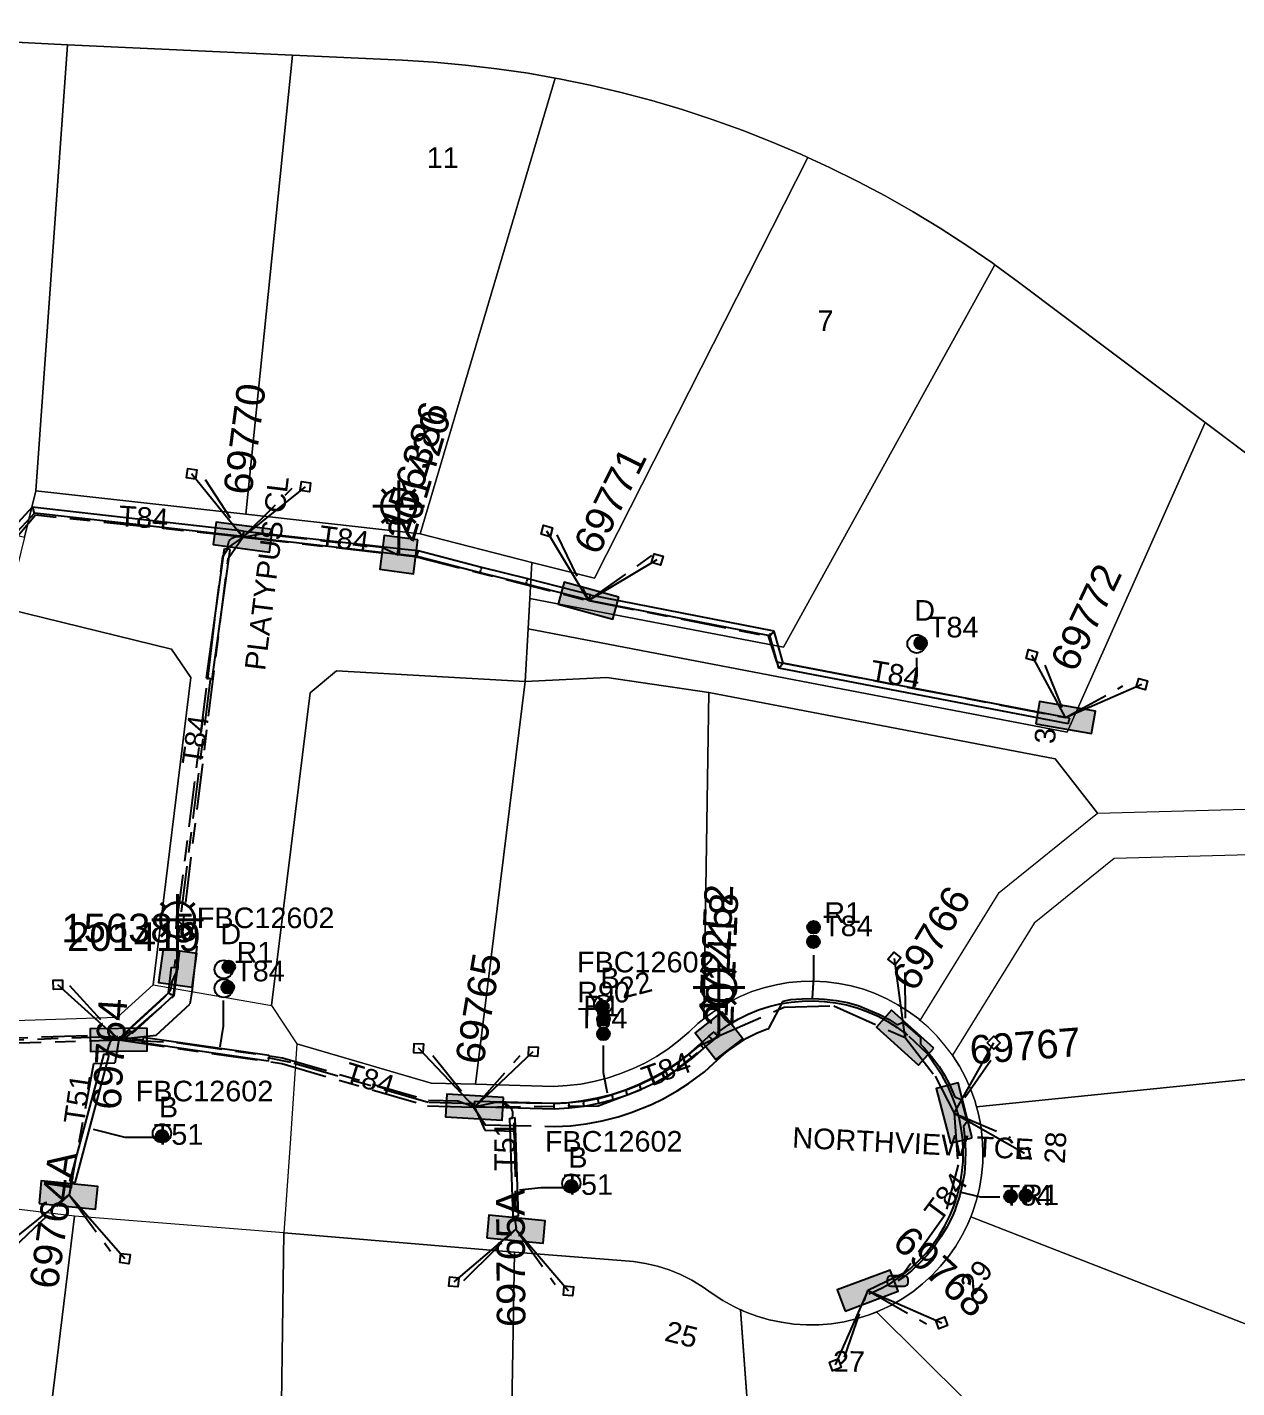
# Model space of a CAD drawing. Header units: metres. Extents: x 302407 to 305113, y 6184433 to 6187336.
# Drawn here: x 303209.4 to 303315, y 6186500.7 to 6186619.5 of the extents above; entities that cross this region are included whole.
import ezdxf
from ezdxf.enums import TextEntityAlignment as Align

# ---------------------------------------------------------------- set-up
doc = ezdxf.new("R2010")
doc.units = ezdxf.units.M
doc.linetypes.add('Cable Exist UG', pattern=[8.2, 4, -1.2, 1.8, -1.2])
doc.layers.get('0').update_dxf_attribs({"color": 6})
for name, color, linetype, lineweight in [('Cadastre Buildings_SP_EXT', 7, 'Continuous', 5), ('Cadastre Land Parcels_SP_EXT', 7, 'Continuous', 5), ('Cadastre Roads_SP_EXT', 7, 'Continuous', 5)]:
    doc.layers.add(name, color=color, linetype=linetype, lineweight=lineweight)
for name, color, linetype in [('Duct_SP_EXT', 7, 'Continuous'), ('Equip_SL_EXT', 7, 'Continuous'), ('Equip_SP_SL_EXT', 7, 'Continuous'), ('Mains_LV_EXT', 7, 'Continuous'), ('Mains_LV_MOD', 3, 'Continuous'), ('Mains_SL_EXT', 7, 'Continuous'), ('Mains_SL_MOD', 3, 'Continuous'), ('Services_SP_EXT', 7, 'Continuous'), ('SupportsUG_SP_LV_EXT', 7, 'Continuous'), ('SupportsUG_SP_LV_SL_EXT', 7, 'Continuous'), ('Trench_SP_EXT', 7, 'Continuous')]:
    doc.layers.add(name, color=color, linetype=linetype)
doc.styles.add('COLUMN_LABEL', font='arial.ttf')
doc.styles.add('iecARIAL', font='arial.ttf', dxfattribs={"height": 2})
doc.styles.add('POLE_LABEL', font='arial.ttf')
doc.styles.get("Standard").update_dxf_attribs({"font": 'arial.ttf'})

# ---------------------------------------------------------------- blocks, each defined once
blk = doc.blocks.new('COLUMN_EXT')
blk.add_hatch(color=256).paths.add_polyline_path([(-1.49, 1.48), (-1.49, -1.49), (1.48, -1.49), (1.48, 1.48)])
blk.add_lwpolyline([(-1.49, -1.49), (1.48, -1.49), (1.48, 1.48), (-1.49, 1.48)], close=True)
for tag, height, style, flags, p in [('ASSET_NUM', 2.5, 'COLUMN_LABEL', 8, (2, 2)), ('STRUCTURE_PLANT_NUMBER', 0.2, 'POLE_LABEL', 9, (1.81, 0.03)), ('STREET_CODE', 0.2, 'COLUMN_LABEL', 9, (1.81, -0.2))]:
    blk.add_attdef(tag, text='', height=height, dxfattribs=dict(style=style, flags=flags)).set_placement(p, align=Align.MIDDLE_LEFT)
at = {"flags": 9}
for tag, p in [('COLUMN_TYPE', (1.81, -0.4)), ('OWNED_BY', (1.81, -0.6)), ('STATE', (1.81, -0.8)), ('USAGE', (1.81, -1)), ('LEGEND', (1.81, -1.2)), ('STREETNAME', (1.81, -1.6)), ('SUBURB', (1.81, -1.8)), ('LOCATION', (1.81, -1.4)), ('NOTES', (1.81, -2))]:
    blk.add_attdef(tag, text='', height=0.2, dxfattribs=at).set_placement(p, align=Align.MIDDLE_LEFT)
at = {"flags": 1}
blk.add_attdef('Z', (1.81, -2.35), '', height=0.2, dxfattribs=at)
blk = doc.blocks.new('PILLAR_EXT')
blk.add_hatch(color=256).paths.add_polyline_path([(-2.475, 0.99), (-2.475, -0.99), (2.475, -0.99), (2.475, 0.99)])
blk.add_lwpolyline([(-2.475, -0.99), (2.475, -0.99), (2.475, 0.99), (-2.475, 0.99)], close=True)
at = {"style": 'iecARIAL', "flags": 8}
blk.add_attdef('ASSET_NUM', (1.5, 3.5), '', height=2.5, dxfattribs=at)
for tag, p, flags in [('OWNED_BY', (0, -0.2), 9), ('STATE', (0, -0.4), 9), ('SUPPORT_TYPE', (0, -0.6), 9), ('USAGE', (0, -0.8), 9), ('LEGEND', (0, -1), 9), ('LOCATION', (0, -1.2), 9), ('STREETNAME', (0, -1.8), 9), ('SUBURB', (0, -2), 1), ('NOTES', (0, -1.4), 9), ('PARENT', (0, -1.6), 9)]:
    blk.add_attdef(tag, p, '', height=0.2, dxfattribs=dict(flags=flags))
blk = doc.blocks.new('DUCT_EXT')
blk.add_circle((0, 0.8), 0.8)
at = {"flags": 1}
blk.add_attdef('Z', (0, 0), '', height=0.2, dxfattribs=at)
at = {"flags": 9}
for tag, p in [('DUCT_CODE', (0, 0)), ('XSECT_TYPE', (0, -0.2)), ('STATE', (0, -0.6)), ('FB_REFERENCE', (0, -0.4)), ('NOTES', (0, -0.8))]:
    blk.add_attdef(tag, text='', height=0.2, dxfattribs=at).set_placement(p, align=Align.MIDDLE_LEFT)
blk = doc.blocks.new('SL_LANTERN_EXT')
at = {"lineweight": 40}
for p, q in [((0, 1.97), (0, 6.47)), ((-1.46, 5.68), (-1.06, 5.28)), ((1.46, 5.68), (1.06, 5.28)), ((-2.25, 4.22), (2.25, 4.22)), ((-1.46, 2.76), (-1.06, 3.16)), ((0, 0), (0, 2.72)), ((1.46, 2.76), (1.06, 3.16))]:
    blk.add_line(p, q, dxfattribs=at)
blk.add_circle((0, 4.22), 1.5, dxfattribs=at)
at = {"style": 'iecARIAL', "flags": 8}
blk.add_attdef('ASSET_NUM', (1.5, 1.5), '', height=2.5, dxfattribs=at)
for tag, p, height, flags in [('CONSTRUCTED_VOLTAGE', (0.98, -0.65), 0.2, 9), ('CONTROL_TYPE', (0.98, -0.85), 0.2, 9), ('LANTERN_PURPOSE', (0.98, -1.05), 0.2, 9), ('LANTERN_TYPE', (0.98, -1.25), 0.2, 9), ('LNUMBER', (2.18, -3.25), 2.5, 8), ('OPERATING_VOLTAGE', (0.98, -1.65), 0.2, 9), ('ORIENTATION', (0.98, -1.85), 0.2, 9), ('OWNED_BY', (0.98, -2.05), 0.2, 9), ('STATE', (0.98, -2.25), 0.2, 9), ('NO_PHASES', (0.98, -1.45), 0.2, 9), ('USAGE', (0.98, -2.45), 0.2, 9), ('CEXIST', (0.98, -2.65), 0.2, 9), ('CNEW', (0.98, -2.85), 0.2, 9), ('CNUMBER', (0.98, -3.05), 0.2, 9), ('CREMOVE', (0.98, -3.25), 0.2, 9), ('CREPLACE', (0.98, -3.45), 0.2, 9), ('LKINGHEIGHT', (0.98, -3.65), 0.2, 9), ('LBRACKET', (0.98, -3.85), 0.2, 9), ('LBRACKETVOCAB', (0.98, -4.05), 0.2, 9), ('LCATEGORY', (0.98, -4.25), 0.2, 9), ('LCHARGE1', (0.98, -4.45), 0.2, 9), ('LCHARGE1PERCENT', (0.98, -4.65), 0.2, 9), ('LCHARGE2', (0.98, -4.85), 0.2, 9), ('LCHARGE2PERCENT', (0.98, -5.05), 0.2, 9), ('LCHARGE3', (0.98, -5.25), 0.2, 9), ('LCHARGE3PERCENT', (0.98, -5.45), 0.2, 9), ('LEXIST', (0.98, -5.65), 0.2, 9), ('LLAMP', (0.98, -5.85), 0.2, 9), ('LLAMPVOCAB', (0.98, -6.05), 0.2, 9), ('LMAST', (0.98, -6.25), 0.2, 9), ('LMASTVOCAB', (0.98, -6.45), 0.2, 9), ('LNEW', (0.98, -6.65), 0.2, 9), ('LANTNUMBER', (0.98, -6.85), 0.2, 9), ('LOUTREACH', (0.98, -7.25), 0.2, 9), ('LOUTREACHVOCAB', (0.98, -7.45), 0.2, 9), ('LRATECODE', (0.98, -7.65), 0.2, 9), ('LREMOVE', (0.98, -7.85), 0.2, 9), ('LREPLACE', (0.98, -8.05), 0.2, 9), ('LTYPE', (0.98, -8.25), 0.2, 9), ('LTYPEVOCAB', (0.98, -8.45), 0.2, 9), ('STREETNAME', (0.98, -9.25), 0.2, 9), ('SUBURB', (0.98, -9.45), 0.2, 1), ('LEGEND', (0.98, -8.65), 0.2, 9), ('LOCATION', (0.98, -8.85), 0.2, 9), ('NOTES', (0.98, -9.05), 0.2, 9)]:
    blk.add_attdef(tag, p, '', height=height, dxfattribs=dict(flags=flags))
blk = doc.blocks.new('CCP_EXT')
at = {"flags": 9}
for tag, p in [('STATE', (0, -1.8)), ('LEGEND', (0, -1.4)), ('LIFE_SUPPORT', (0, -1.6)), ('NOTES', (0, -2))]:
    blk.add_attdef(tag, text='', height=0.2, dxfattribs=at).set_placement(p, align=Align.MIDDLE_LEFT)
blk.add_wipeout([(0, 0.57), (0.57, 0), (0, -0.57), (-0.57, 0)])
blk.add_lwpolyline([(-0.57, 0), (0, 0.57), (0.57, 0), (0, -0.57), (-0.57, 0)])
at = {"flags": 1}
blk.add_attdef('Z', (0, 0), '', height=0.2, dxfattribs=at)
at = {"flags": 9}
for tag, p in [('CCP_TYPE', (0, 0)), ('CONSTRUCTED_VOLTAGE', (0, -0.2)), ('OPERATING_VOLTAGE', (0, -0.6)), ('ORIENTATION', (0, -0.8)), ('OWNED_BY', (0, -1)), ('NO_PHASES', (0, -0.4)), ('USAGE', (0, -1.2))]:
    blk.add_attdef(tag, text='', height=0.2, dxfattribs=at).set_placement(p, align=Align.MIDDLE_LEFT)
blk = doc.blocks.new('SL_STJ_EXT')
h = blk.add_hatch(color=256)
edge = h.paths.add_edge_path()
edge.add_ellipse((-0.59, 0.13), major_axis=(0.226, 0.226), ratio=1, start_angle=45, end_angle=135)
edge.add_line((-0.91, 0.13), (-0.91, -0.13))
edge.add_ellipse((-0.59, -0.13), major_axis=(0.226, 0.226), ratio=1, start_angle=135, end_angle=225)
edge.add_line((-0.59, -0.45), (0.59, -0.45))
edge.add_ellipse((0.59, -0.13), major_axis=(-0.226, 0.226), ratio=1, start_angle=135, end_angle=225)
edge.add_line((0.91, -0.13), (0.91, 0.13))
edge.add_ellipse((0.59, 0.13), major_axis=(-0.226, 0.226), ratio=1, start_angle=225, end_angle=315)
edge.add_line((0.59, 0.45), (-0.59, 0.45))
blk.add_lwpolyline([(-0.91, 0.13), (-0.91, -0.13, 0.414214), (-0.59, -0.45), (0.59, -0.45, 0.414214), (0.91, -0.13), (0.91, 0.13, 0.414214), (0.59, 0.45), (-0.59, 0.45, 0.414214)], format="xyb", close=True)
at = {"flags": 1}
blk.add_attdef('Z', (0, 0), '', height=0.2, dxfattribs=at)
at = {"flags": 9}
for tag, p in [('ORIENTATION', (0, 0)), ('USAGE', (0, -0.2)), ('LEGEND', (0, -0.4)), ('NOTES', (0, -0.6))]:
    blk.add_attdef(tag, text='', height=0.2, dxfattribs=at).set_placement(p, align=Align.MIDDLE_LEFT)
blk = doc.blocks.new('CABLE_LARGE_EXT')
h = blk.add_hatch(color=256)
edge = h.paths.add_edge_path()
edge.add_arc((0, 0.55), 0.55, 0, 360)
blk.add_circle((0, 0.55), 0.55)
at = {"flags": 1}
blk.add_attdef('Z', (0, 0), '', height=0.2, dxfattribs=at)
at = {"flags": 9}
for tag, p in [('COND_CODE', (0, 0)), ('STATE', (0, -0.4)), ('XSECT_SIZE', (0, -0.6)), ('FB_REFERENCE', (0, -0.2)), ('NOTES', (0, -0.8))]:
    blk.add_attdef(tag, text='', height=0.2, dxfattribs=at).set_placement(p, align=Align.MIDDLE_LEFT)

msp = doc.modelspace()

# ---------------------------------------------------------------- linework, layer by layer
at = {"layer": 'Cadastre Buildings_SP_EXT', "linetype": 'Continuous'}
msp.add_lwpolyline([(303212.88, 6186617.93), (303207.8, 6186618.18), (303204.7, 6186618.36), (303201.6, 6186618.62), (303198.51, 6186618.96), (303195.43, 6186619.39), (303194.94, 6186619.47), (303190.11, 6186579.6), (303209.14, 6186574.94), (303210.13, 6186579.01), (303212.88, 6186617.93)], close=True, dxfattribs=at)
at = {"layer": 'Cadastre Land Parcels_SP_EXT', "linetype": 'Continuous'}
for p, q in [((303207.8, 6186618.18), (303212.88, 6186617.93)), ((303212.88, 6186617.93), (303232.54, 6186617.02)), ((303232.54, 6186617.02), (303242.12, 6186616.58)), ((303242.12, 6186616.58), (303244.87, 6186616.41)), ((303244.87, 6186616.41), (303247.62, 6186616.17)), ((303247.62, 6186616.17), (303250.36, 6186615.85)), ((303250.36, 6186615.85), (303253.09, 6186615.45)), ((303253.09, 6186615.45), (303255.45, 6186615.03)), ((303255.45, 6186615.03), (303255.81, 6186614.97)), ((303255.81, 6186614.97), (303258.52, 6186614.41)), ((303258.52, 6186614.41), (303261.21, 6186613.78)), ((303261.21, 6186613.78), (303263.89, 6186613.07)), ((303263.89, 6186613.07), (303266.54, 6186612.28)), ((303266.54, 6186612.28), (303269.17, 6186611.42)), ((303269.17, 6186611.42), (303271.78, 6186610.48)), ((303271.78, 6186610.48), (303274.35, 6186609.47)), ((303274.35, 6186609.47), (303276.9, 6186608.39)), ((303276.9, 6186608.39), (303277.53, 6186608.1)), ((303277.53, 6186608.1), (303279.41, 6186607.23)), ((303279.41, 6186607.23), (303281.88, 6186606.01)), ((303281.88, 6186606.01), (303284.32, 6186604.71)), ((303284.32, 6186604.71), (303286.72, 6186603.35)), ((303286.72, 6186603.35), (303289.08, 6186601.92)), ((303289.08, 6186601.92), (303291.4, 6186600.42)), ((303291.4, 6186600.42), (303293.68, 6186598.86)), ((303293.68, 6186598.86), (303293.84, 6186598.74)), ((303293.84, 6186598.74), (303295.91, 6186597.22)), ((303295.91, 6186597.22), (303312.22, 6186584.96)), ((303312.22, 6186584.96), (303345.36, 6186560.03))]:
    msp.add_line(p, q, dxfattribs=at)
for points in [[(303255.45, 6186615.03), (303253.09, 6186615.45), (303250.36, 6186615.85), (303247.62, 6186616.17), (303244.87, 6186616.41), (303242.12, 6186616.58), (303232.54, 6186617.02), (303228.44, 6186576.95), (303243.67, 6186575.24), (303255.45, 6186615.03)], [(303293.84, 6186598.74), (303293.68, 6186598.86), (303291.4, 6186600.42), (303289.08, 6186601.92), (303286.72, 6186603.35), (303284.32, 6186604.71), (303281.88, 6186606.01), (303279.41, 6186607.23), (303277.53, 6186608.1), (303258.89, 6186571.36), (303253.42, 6186572.75), (303253.25, 6186569.59), (303275.41, 6186565.35), (303293.84, 6186598.74)], [(303345.36, 6186560.03), (303312.22, 6186584.96), (303300.17, 6186557.94), (303253.1, 6186566.96), (303252.84, 6186562.36), (303259.98, 6186562.7), (303268.89, 6186561.39), (303299.11, 6186555.6), (303302.8, 6186550.87), (303334.06, 6186551.7), (303345.36, 6186560.03)], [(303268.89, 6186561.39), (303259.98, 6186562.7), (303252.84, 6186562.36), (303248.49, 6186527.19), (303255.34, 6186527.01), (303256.52, 6186527.07), (303257.7, 6186527.21), (303258.85, 6186527.43), (303260, 6186527.72), (303261.12, 6186528.09), (303262.21, 6186528.53), (303263.28, 6186529.04), (303264.31, 6186529.62), (303265.29, 6186530.26), (303266.24, 6186530.97), (303267.13, 6186531.74), (303267.93, 6186532.49), (303268.43, 6186532.9), (303268.89, 6186561.39)], [(303329.03, 6186527.03), (303329.43, 6186529.01), (303292.25, 6186525.23), (303292.4, 6186524.7), (303292.62, 6186523.62), (303292.75, 6186522.53), (303292.81, 6186521.42), (303292.79, 6186520.32), (303292.68, 6186519.22), (303292.5, 6186518.13), (303292.24, 6186517.06), (303291.89, 6186516.01), (303291.74, 6186515.63), (303324.14, 6186502.99), (303329.03, 6186527.03)], [(303213.48, 6186515.67), (303193.67, 6186518.05), (303189.76, 6186486.37), (303203.7, 6186484.65), (303209.61, 6186483.99), (303213.48, 6186515.67)], [(303231.78, 6186514.23), (303213.48, 6186515.67), (303209.61, 6186483.99), (303221.95, 6186482.62), (303231.32, 6186482.37), (303231.78, 6186514.23)], [(303324.14, 6186502.99), (303291.74, 6186515.63), (303291.48, 6186514.99), (303290.99, 6186514.01), (303290.43, 6186513.06), (303289.8, 6186512.16), (303289.11, 6186511.31), (303288.35, 6186510.51), (303287.54, 6186509.77), (303286.68, 6186509.08), (303285.77, 6186508.47), (303284.82, 6186507.92), (303283.82, 6186507.44), (303283.51, 6186507.32), (303310.8, 6186480.26), (303313.15, 6186480.2), (303319.47, 6186480.03), (303324.14, 6186502.99)], [(303251.91, 6186512.54), (303231.78, 6186514.23), (303231.32, 6186482.37), (303241.81, 6186482.1), (303251.38, 6186481.84), (303251.91, 6186512.54)], [(303271.64, 6186507.51), (303271.05, 6186507.79), (303270.09, 6186508.32), (303269.17, 6186508.92), (303268.3, 6186509.54), (303267.38, 6186510.1), (303266.41, 6186510.58), (303265.42, 6186510.98), (303264.4, 6186511.31), (303263.35, 6186511.55), (303262.29, 6186511.72), (303261.22, 6186511.8), (303251.91, 6186512.54), (303251.38, 6186481.84), (303261.18, 6186481.58), (303273.56, 6186481.25), (303271.64, 6186507.51)], [(303277.4, 6186506.19), (303276.3, 6186506.26), (303275.21, 6186506.41), (303274.14, 6186506.64), (303273.08, 6186506.94), (303272.05, 6186507.33), (303271.64, 6186507.52), (303273.56, 6186481.25), (303280.93, 6186481.03), (303296.33, 6186480.65), (303310.8, 6186480.26), (303283.51, 6186507.32), (303282.8, 6186507.04), (303281.75, 6186506.71), (303280.68, 6186506.46), (303279.59, 6186506.29), (303278.5, 6186506.2), (303277.4, 6186506.19)]]:
    msp.add_lwpolyline(points, close=True, dxfattribs=at)
at = {"layer": 'Duct_SP_EXT'}
for p, q in [((303209.8, 6186577.56), (303207, 6186574.52)), ((303209.99, 6186577.06), (303207.35, 6186574.2)), ((303228.26, 6186575.49), (303209.8, 6186577.56)), ((303209.8, 6186577.56), (303209.9, 6186577.31)), ((303209.99, 6186577.06), (303209.9, 6186577.31)), ((303228.2, 6186575.02), (303209.99, 6186577.06)), ((303228.26, 6186575.49), (303228.23, 6186575.25)), ((303228.26, 6186575.47), (303228.24, 6186575.23)), ((303228.26, 6186575.47), (303229.34, 6186575.37)), ((303229.34, 6186575.37), (303229.32, 6186575.13)), ((303229.34, 6186575.37), (303229.32, 6186575.13)), ((303229.34, 6186575.37), (303229.34, 6186575.37)), ((303229.34, 6186575.37), (303241.83, 6186573.96)), ((303228.2, 6186575.02), (303228.23, 6186575.25)), ((303228.22, 6186574.99), (303228.24, 6186575.23)), ((303228.22, 6186574.99), (303229.3, 6186574.89)), ((303229.29, 6186574.89), (303229.32, 6186575.13)), ((303229.3, 6186574.89), (303229.29, 6186574.89)), ((303229.29, 6186574.89), (303241.78, 6186573.48)), ((303229.3, 6186574.89), (303229.32, 6186575.13)), ((303225.03, 6186562.63), (303226.6, 6186573.95)), ((303225.51, 6186562.57), (303227.08, 6186573.88)), ((303226.6, 6186573.95), (303226.84, 6186573.91)), ((303227.08, 6186573.88), (303226.84, 6186573.91)), ((303241.68, 6186573.49), (303241.71, 6186573.73)), ((303241.68, 6186573.49), (303243.4, 6186573.3)), ((303241.74, 6186573.97), (303241.71, 6186573.73)), ((303241.74, 6186573.97), (303243.49, 6186573.78)), ((303241.78, 6186573.48), (303241.8, 6186573.72)), ((303241.83, 6186573.96), (303241.8, 6186573.72)), ((303243.4, 6186573.3), (303243.45, 6186573.54)), ((303243.4, 6186573.3), (303248.92, 6186571.87)), ((303243.49, 6186573.78), (303243.45, 6186573.54)), ((303243.49, 6186573.78), (303249.04, 6186572.34)), ((303248.92, 6186571.87), (303248.98, 6186572.11)), ((303248.92, 6186571.87), (303248.98, 6186572.11)), ((303248.92, 6186571.87), (303248.92, 6186571.87)), ((303248.92, 6186571.87), (303252.93, 6186570.87)), ((303249.04, 6186572.34), (303248.98, 6186572.11)), ((303249.04, 6186572.34), (303248.98, 6186572.11)), ((303249.04, 6186572.34), (303249.04, 6186572.34)), ((303249.04, 6186572.34), (303253.05, 6186571.33)), ((303252.93, 6186570.87), (303252.99, 6186571.1)), ((303252.93, 6186570.87), (303258.39, 6186569.47)), ((303253.05, 6186571.33), (303252.99, 6186571.1)), ((303253.05, 6186571.33), (303258.51, 6186569.94)), ((303258.39, 6186569.47), (303258.45, 6186569.7)), ((303258.41, 6186569.42), (303258.46, 6186569.65)), ((303274.2, 6186566.34), (303258.41, 6186569.42)), ((303258.51, 6186569.94), (303258.45, 6186569.7)), ((303258.51, 6186569.89), (303258.46, 6186569.65)), ((303274.58, 6186566.76), (303258.51, 6186569.89)), ((303274.16, 6186566.48), (303274.39, 6186566.55)), ((303275, 6186563.53), (303274.16, 6186566.48)), ((303274.16, 6186566.48), (303274.2, 6186566.34)), ((303274.2, 6186566.34), (303274.39, 6186566.55)), ((303274.58, 6186566.76), (303274.39, 6186566.55)), ((303274.62, 6186566.62), (303274.39, 6186566.55)), ((303274.62, 6186566.62), (303274.58, 6186566.76)), ((303275.38, 6186563.95), (303274.62, 6186566.62)), ((303275, 6186563.53), (303275.19, 6186563.74)), ((303275.38, 6186563.95), (303275.19, 6186563.74)), ((303225.03, 6186562.63), (303225.27, 6186562.6)), ((303225.51, 6186562.57), (303225.27, 6186562.6)), ((303300.28, 6186558.67), (303300.32, 6186558.91)), ((303300.37, 6186559.14), (303300.32, 6186558.91)), ((303221.69, 6186535.16), (303221.97, 6186537.41)), ((303221.97, 6186537.41), (303222.21, 6186537.38)), ((303222.15, 6186534.93), (303222.44, 6186537.35)), ((303222.44, 6186537.35), (303222.21, 6186537.38)), ((303218.2, 6186531.97), (303221.69, 6186535.16)), ((303221.69, 6186535.16), (303221.92, 6186535.04)), ((303222.15, 6186534.93), (303221.92, 6186535.04)), ((303218.53, 6186531.61), (303222.15, 6186534.93)), ((303218.2, 6186531.97), (303218.37, 6186531.79)), ((303218.53, 6186531.61), (303218.37, 6186531.79)), ((303268.88, 6186531.39), (303269.34, 6186531.76)), ((303269.34, 6186531.76), (303269.49, 6186531.57)), ((303269.64, 6186531.39), (303269.49, 6186531.57)), ((303219.43, 6186530.81), (303219.46, 6186531.05)), ((303230.42, 6186529.21), (303219.43, 6186530.81)), ((303219.5, 6186531.28), (303219.46, 6186531.05)), ((303230.49, 6186529.69), (303219.5, 6186531.28)), ((303267.14, 6186529.83), (303268.1, 6186530.65)), ((303267.44, 6186529.46), (303268.42, 6186530.3)), ((303268.1, 6186530.65), (303268.88, 6186531.39)), ((303268.1, 6186530.65), (303268.26, 6186530.48)), ((303268.42, 6186530.3), (303268.26, 6186530.48)), ((303268.42, 6186530.3), (303269.2, 6186531.03)), ((303268.88, 6186531.39), (303269.04, 6186531.21)), ((303269.2, 6186531.03), (303269.04, 6186531.21)), ((303269.2, 6186531.03), (303269.64, 6186531.39)), ((303213.08, 6186518.71), (303216.07, 6186529.84)), ((303213.54, 6186518.58), (303216.53, 6186529.72)), ((303216.07, 6186529.84), (303216.3, 6186529.78)), ((303216.53, 6186529.72), (303216.3, 6186529.78)), ((303230.42, 6186529.21), (303230.46, 6186529.45)), ((303230.49, 6186529.69), (303230.46, 6186529.45)), ((303265.05, 6186528.37), (303266.12, 6186529.06)), ((303266.12, 6186529.06), (303267.14, 6186529.83)), ((303266.12, 6186529.06), (303266.26, 6186528.87)), ((303266.4, 6186528.67), (303267.44, 6186529.46)), ((303267.14, 6186529.83), (303267.29, 6186529.65)), ((303267.44, 6186529.46), (303267.29, 6186529.65)), ((303263.94, 6186527.74), (303265.05, 6186528.37)), ((303264.16, 6186527.31), (303265.3, 6186527.96)), ((303265.05, 6186528.37), (303265.18, 6186528.16)), ((303265.3, 6186527.96), (303265.18, 6186528.16)), ((303265.3, 6186527.96), (303266.4, 6186528.67)), ((303266.4, 6186528.67), (303266.26, 6186528.87)), ((303260.39, 6186526.31), (303261.61, 6186526.71)), ((303261.61, 6186526.71), (303262.79, 6186527.19)), ((303261.61, 6186526.71), (303261.69, 6186526.48)), ((303261.77, 6186526.26), (303262.98, 6186526.75)), ((303262.79, 6186527.19), (303263.94, 6186527.74)), ((303262.79, 6186527.19), (303262.89, 6186526.97)), ((303262.98, 6186526.75), (303262.89, 6186526.97)), ((303262.98, 6186526.75), (303264.16, 6186527.31)), ((303263.94, 6186527.74), (303264.05, 6186527.53)), ((303264.16, 6186527.31), (303264.05, 6186527.53)), ((303248.43, 6186525.73), (303248.42, 6186525.49)), ((303248.42, 6186525.25), (303248.42, 6186525.49)), ((303248.43, 6186525.73), (303251.19, 6186525.65)), ((303251.19, 6186525.65), (303251.19, 6186525.41)), ((303251.19, 6186525.65), (303251.19, 6186525.41)), ((303251.19, 6186525.65), (303255.35, 6186525.54)), ((303255.35, 6186525.54), (303256.63, 6186525.61)), ((303255.35, 6186525.54), (303255.35, 6186525.3)), ((303256.63, 6186525.61), (303257.9, 6186525.76)), ((303256.63, 6186525.61), (303256.66, 6186525.37)), ((303257.9, 6186525.76), (303259.16, 6186526)), ((303257.9, 6186525.76), (303257.94, 6186525.53)), ((303257.98, 6186525.29), (303257.94, 6186525.53)), ((303257.98, 6186525.29), (303259.26, 6186525.53)), ((303259.16, 6186526), (303260.39, 6186526.31)), ((303259.16, 6186526), (303259.21, 6186525.76)), ((303259.26, 6186525.53), (303259.21, 6186525.76)), ((303259.26, 6186525.53), (303260.53, 6186525.85)), ((303260.39, 6186526.31), (303260.46, 6186526.08)), ((303260.53, 6186525.85), (303260.46, 6186526.08)), ((303260.53, 6186525.85), (303261.77, 6186526.26)), ((303261.77, 6186526.26), (303261.69, 6186526.48)), ((303248.42, 6186525.25), (303251.18, 6186525.17)), ((303251.18, 6186525.17), (303251.19, 6186525.41)), ((303251.18, 6186525.17), (303251.19, 6186525.41)), ((303251.18, 6186525.17), (303255.36, 6186525.06)), ((303255.36, 6186525.06), (303255.35, 6186525.3)), ((303255.36, 6186525.06), (303256.68, 6186525.13)), ((303256.68, 6186525.13), (303256.66, 6186525.37)), ((303256.68, 6186525.13), (303257.98, 6186525.29)), ((303251.5, 6186524.23), (303251.74, 6186524.24)), ((303251.78, 6186515.65), (303251.5, 6186524.23)), ((303251.98, 6186524.25), (303251.74, 6186524.24)), ((303252.26, 6186515.67), (303251.98, 6186524.25)), ((303213.08, 6186518.71), (303213.31, 6186518.65)), ((303213.54, 6186518.58), (303213.31, 6186518.65)), ((303251.78, 6186515.65), (303252.02, 6186515.66)), ((303252.26, 6186515.67), (303252.02, 6186515.66))]:
    msp.add_line(p, q, dxfattribs=at)
for points in [[(303287.01, 6186564.41), (303287.04, 6186562.84), (303286.87, 6186561.9)], [(303278.01, 6186538.46), (303278.02, 6186536.51), (303277.9, 6186534.7)], [(303226.47, 6186534.49), (303226.47, 6186532.25), (303226.19, 6186530.47)], [(303259.65, 6186530.58), (303259.66, 6186528.22), (303260, 6186526.43)], [(303220.34, 6186522.54), (303217.93, 6186522.54), (303215.16, 6186523.25)], [(303256.22, 6186518.16), (303254.21, 6186518.16), (303252.36, 6186517.96)], [(303294.29, 6186517.33), (303292.62, 6186517.34), (303290.8, 6186517.77)]]:
    msp.add_lwpolyline(points, dxfattribs=at)
at = {"layer": 'Mains_LV_EXT', "linetype": 'Cable Exist UG'}
for points in [[(303228.19, 6186574.96), (303210.1, 6186576.87), (303207.8, 6186574.13), (303189.78, 6186578.43)], [(303217.36, 6186531.06), (303218.05, 6186531.34), (303222.2, 6186534.91), (303226.9, 6186573.09), (303228.19, 6186574.96)], [(303178.4, 6186532.96), (303198.4, 6186530.49), (303217.36, 6186531.06)], [(303217.36, 6186531.06), (303217.02, 6186529.04), (303215.14, 6186528.98), (303213.02, 6186517.53)], [(303286.01, 6186531.26), (303288.63, 6186527.9), (303290.31, 6186524.68)], [(303248.42, 6186525.19), (303249.31, 6186523.17), (303251.89, 6186523.1), (303252.04, 6186514.54)], [(303290.31, 6186524.68), (303290.64, 6186520.17), (303289.51, 6186515.8), (303285.9, 6186510.71), (303282.75, 6186509.18)]]:
    msp.add_lwpolyline(points, dxfattribs=at)
at = {"layer": 'Mains_SL_EXT', "linetype": 'Cable Exist UG'}
for points in [[(303217.11, 6186531.1), (303220.62, 6186531.48), (303220.62, 6186531.48), (303223.59, 6186534.2), (303223.76, 6186535.27), (303223.76, 6186535.27), (303224.3, 6186539.98), (303222.47, 6186541.52), (303222.47, 6186541.52), (303225.12, 6186562.53), (303225.27, 6186563.8), (303225.27, 6186563.8), (303226.43, 6186573.27), (303226.96, 6186574.09), (303228.21, 6186574.95)], [(303228.21, 6186574.95), (303229.8, 6186575.25), (303229.8, 6186575.25), (303240.32, 6186574.07), (303241.75, 6186573.41)], [(303217.26, 6186531.07), (303218.85, 6186532.5), (303218.85, 6186532.5), (303221.33, 6186534.78), (303221.9, 6186535.4), (303222.01, 6186536.16), (303222.54, 6186537.3)]]:
    msp.add_lwpolyline(points, dxfattribs=at)
at = {"layer": 'Mains_SL_MOD', "linetype": 'Cable Exist UG'}
msp.add_lwpolyline([(303178.12, 6186532.95), (303179.18, 6186531.25), (303179.18, 6186531.25), (303198.02, 6186528.93), (303202.43, 6186531.04), (303202.43, 6186531.04), (303215.64, 6186531.49), (303217.26, 6186531.07)], dxfattribs=at)
at = {"layer": 'Services_SP_EXT'}
msp.add_lwpolyline([(303212.96, 6186517.53), (303207.54, 6186513.17)], dxfattribs=at)
at = {"layer": 'Trench_SP_EXT', "linetype": 'Cable Exist UG'}
for points in [[(303226.83, 6186573.96), (303227.01, 6186574.65), (303227.01, 6186574.65, -0.277235), (303228.1, 6186574.95)], [(303216.28, 6186529.79), (303216.53, 6186530.64), (303216.53, 6186530.64, -0.359148), (303217.28, 6186531.32)], [(303250.88, 6186525.42, -0.5475), (303251.73, 6186524.33)]]:
    msp.add_lwpolyline(points, format="xyb", dxfattribs=at)
for points in [[(303225.33, 6186562.5), (303222.2, 6186537.33)], [(303269.61, 6186531.67), (303269.8, 6186531.82), (303270.6, 6186532.38), (303271.44, 6186532.87), (303272.31, 6186533.31), (303273.22, 6186533.68), (303274.14, 6186533.98), (303275.09, 6186534.21), (303276.06, 6186534.37), (303277.03, 6186534.46), (303278, 6186534.48), (303278.98, 6186534.43), (303279.94, 6186534.31), (303280.9, 6186534.12), (303281.84, 6186533.85), (303282.75, 6186533.52), (303283.65, 6186533.13), (303284.51, 6186532.66), (303285.33, 6186532.14), (303286.12, 6186531.56), (303286.21, 6186531.48)], [(303217.42, 6186531.32), (303217.76, 6186531.32), (303218.32, 6186531.81)], [(303217.27, 6186531.35), (303198.51, 6186530.71)], [(303217.38, 6186531.32), (303219.46, 6186531.08)], [(303290.59, 6186524.75), (303290.46, 6186525.23), (303290.13, 6186526.14), (303289.74, 6186527.04), (303289.28, 6186527.89), (303287.97, 6186529.84), (303286.36, 6186531.35)], [(303293.51, 6186529.28), (303290.31, 6186524.68), (303295.22, 6186522.55)], [(303282.86, 6186508.89), (303283.13, 6186509), (303284, 6186509.42), (303284.85, 6186509.9), (303285.65, 6186510.45), (303286.42, 6186511.05), (303287.13, 6186511.71), (303287.81, 6186512.42), (303288.42, 6186513.18), (303288.98, 6186513.98), (303289.47, 6186514.82), (303289.91, 6186515.7), (303290.15, 6186516.27), (303290.26, 6186516.54), (303290.26, 6186516.54), (303290.58, 6186517.53), (303290.82, 6186518.48), (303290.98, 6186519.44), (303291.07, 6186520.41), (303291.09, 6186521.39), (303291.04, 6186522.37), (303290.92, 6186523.33), (303290.72, 6186524.29), (303290.59, 6186524.75)], [(303213.06, 6186517.53), (303213.3, 6186518.68)], [(303252.07, 6186514.62), (303251.9, 6186515.71)]]:
    msp.add_lwpolyline(points, dxfattribs=at)

# ---------------------------------------------------------------- block references
at = {"layer": 'Duct_SP_EXT'}
for name, p in [('DUCT_EXT', (303287.02, 6186564.84)), ('CABLE_LARGE_EXT', (303287.37, 6186565.16)), ('CABLE_LARGE_EXT', (303278.02, 6186540.35)), ('CABLE_LARGE_EXT', (303278.01, 6186539.08)), ('DUCT_EXT', (303226.52, 6186536.42)), ('CABLE_LARGE_EXT', (303226.97, 6186536.89)), ('DUCT_EXT', (303226.52, 6186534.77)), ('CABLE_LARGE_EXT', (303226.87, 6186535.11)), ('DUCT_EXT', (303259.66, 6186533.36)), ('CABLE_LARGE_EXT', (303259.59, 6186533.43)), ('CABLE_LARGE_EXT', (303259.67, 6186532.31)), ('CABLE_LARGE_EXT', (303259.67, 6186531.03)), ('DUCT_EXT', (303221.13, 6186522.11)), ('CABLE_LARGE_EXT', (303221.13, 6186522.11)), ('DUCT_EXT', (303256.87, 6186517.74)), ('CABLE_LARGE_EXT', (303256.87, 6186517.74)), ('CABLE_LARGE_EXT', (303295.22, 6186516.85)), ('CABLE_LARGE_EXT', (303296.55, 6186516.92))]:
    msp.add_blockref(name, p, dxfattribs=at)
at = {"layer": 'Equip_SL_EXT'}
msp.add_blockref('SL_STJ_EXT', (303285.36, 6186510.02), dxfattribs=at)
at = {"layer": 'Equip_SP_SL_EXT'}
ref = msp.add_blockref('SL_LANTERN_EXT', (303241.8, 6186573.43), dxfattribs=at)
ref.add_attrib('ASSET_NUM', '156386', dxfattribs={"layer": '0', "height": 2.5, "rotation": 71.9336, "style": 'iecARIAL'}).set_placement((303243.3, 6186574.93), align=Align.BOTTOM_LEFT)
ref = msp.add_blockref('SL_LANTERN_EXT', (303222.5, 6186537.33), dxfattribs=at)
ref.add_attrib('ASSET_NUM', '156385', dxfattribs={"layer": '0', "height": 2.5, "style": 'iecARIAL'}).set_placement((303224, 6186538.83), align=Align.BOTTOM_RIGHT)
ref = msp.add_blockref('SL_LANTERN_EXT', (303269.76, 6186531.42), dxfattribs=at)
ref.add_attrib('ASSET_NUM', '172252', dxfattribs={"layer": '0', "height": 2.5, "rotation": 87.5104, "style": 'iecARIAL'}).set_placement((303271.26, 6186532.92), align=Align.BOTTOM_LEFT)
at = {"layer": 'Services_SP_EXT'}
for p, rotation in [((303223.72, 6186580.48), 127.3734056086965), ((303243.53, 6186530.33), 132.2583708534558)]:
    msp.add_blockref('CCP_EXT', p, dxfattribs=dict(at, rotation=rotation))
at = {"layer": 'SupportsUG_SP_LV_EXT'}
ref = msp.add_blockref('PILLAR_EXT', (303228.19, 6186574.96), dxfattribs=dict(at, rotation=172.391217887976))
ref.add_attrib('ASSET_NUM', '69770', dxfattribs={"layer": '0', "height": 2.5, "rotation": 82.4999, "style": 'iecARIAL'}).set_placement((303229.69, 6186578.46), align=Align.BOTTOM_LEFT)
ref = msp.add_blockref('PILLAR_EXT', (303258.38, 6186569.41), dxfattribs=dict(at, rotation=164.5043447425342))
ref.add_attrib('ASSET_NUM', '69771', dxfattribs={"layer": '0', "height": 2.5, "rotation": 63.6089, "style": 'iecARIAL'}).set_placement((303259.88, 6186572.91), align=Align.BOTTOM_LEFT)
ref = msp.add_blockref('PILLAR_EXT', (303300.03, 6186559.21), dxfattribs=dict(at, rotation=350.1275135088203))
ref.add_attrib('ASSET_NUM', '69772', dxfattribs={"layer": '0', "height": 2.5, "rotation": 64.6093, "style": 'iecARIAL'}).set_placement((303301.53, 6186562.71), align=Align.BOTTOM_LEFT)
ref = msp.add_blockref('PILLAR_EXT', (303286.01, 6186531.26), dxfattribs=dict(at, rotation=137.9206491613587))
ref.add_attrib('ASSET_NUM', '69766', dxfattribs={"layer": '0', "height": 2.5, "rotation": 59.0337, "style": 'iecARIAL'}).set_placement((303287.51, 6186534.76), align=Align.BOTTOM_LEFT)
ref = msp.add_blockref('PILLAR_EXT', (303248.42, 6186525.19), dxfattribs=dict(at, rotation=176.4811635233008))
ref.add_attrib('ASSET_NUM', '69765', dxfattribs={"layer": '0', "height": 2.5, "rotation": 80.5874, "style": 'iecARIAL'}).set_placement((303249.92, 6186528.69), align=Align.BOTTOM_LEFT)
ref = msp.add_blockref('PILLAR_EXT', (303217.36, 6186531.06), dxfattribs=dict(at, rotation=180.6611455007098))
ref.add_attrib('ASSET_NUM', '69764', dxfattribs={"layer": '0', "height": 2.5, "rotation": 86.4965, "style": 'iecARIAL'}).set_placement((303218.86, 6186534.56), align=Align.BOTTOM_RIGHT)
ref = msp.add_blockref('PILLAR_EXT', (303290.31, 6186524.68), dxfattribs=dict(at, rotation=104.3131275381541))
ref.add_attrib('ASSET_NUM', '69767', dxfattribs={"layer": '0', "height": 2.5, "rotation": 4.418, "style": 'iecARIAL'}).set_placement((303291.81, 6186528.18), align=Align.BOTTOM_LEFT)
ref = msp.add_blockref('PILLAR_EXT', (303212.96, 6186517.53), dxfattribs=dict(at, rotation=354.331019156453))
ref.add_attrib('ASSET_NUM', '69764A', dxfattribs={"layer": '0', "height": 2.5, "rotation": 81.8661, "style": 'iecARIAL'}).set_placement((303214.46, 6186521.03), align=Align.BOTTOM_RIGHT)
ref = msp.add_blockref('PILLAR_EXT', (303252.04, 6186514.54), dxfattribs=dict(at, rotation=354.3310190867961))
ref.add_attrib('ASSET_NUM', '69765A', dxfattribs={"layer": '0', "height": 2.5, "rotation": 90.3697, "style": 'iecARIAL'}).set_placement((303253.54, 6186518.04), align=Align.BOTTOM_RIGHT)
ref = msp.add_blockref('PILLAR_EXT', (303282.75, 6186509.18), dxfattribs=dict(at, rotation=20.44022363406002))
ref.add_attrib('ASSET_NUM', '69768', dxfattribs={"layer": '0', "height": 2.5, "rotation": 317.4151, "style": 'iecARIAL'}).set_placement((303284.26, 6186512.68), align=Align.BOTTOM_LEFT)
at = {"layer": 'SupportsUG_SP_LV_SL_EXT'}
ref = msp.add_blockref('COLUMN_EXT', (303241.8, 6186573.43), dxfattribs=dict(at, rotation=172.391217887976))
ref.add_attrib('ASSET_NUM', '201420', dxfattribs={"layer": '0', "height": 2.5, "rotation": 73.4963, "style": 'COLUMN_LABEL'}).set_placement((303243.8, 6186574.18), align=Align.BOTTOM_LEFT)
ref = msp.add_blockref('COLUMN_EXT', (303269.76, 6186531.42), dxfattribs=dict(at, rotation=217.7375626141435))
ref.add_attrib('ASSET_NUM', '201418', dxfattribs={"layer": '0', "height": 2.5, "rotation": 87.8301, "style": 'COLUMN_LABEL'}).set_placement((303271.76, 6186532.17), align=Align.BOTTOM_LEFT)
ref = msp.add_blockref('COLUMN_EXT', (303222.5, 6186537.33), dxfattribs=dict(at, rotation=261.7938180052655))
ref.add_attrib('ASSET_NUM', '201419', dxfattribs={"layer": '0', "height": 2.5, "style": 'COLUMN_LABEL'}).set_placement((303224.5, 6186538.08), align=Align.BOTTOM_RIGHT)

# ---------------------------------------------------------------- texts
at = {"layer": 'Cadastre Land Parcels_SP_EXT'}
for s, p in [('11', (303244.24, 6186607.19)), ('7', (303278.37, 6186592.95))]:
    msp.add_text(s, height=1.8, dxfattribs=at).set_placement(p)
for s, rotation, p in [('3', 86.7984, (303299.1, 6186556.87)), ('22', 14.3398, (303261.36, 6186534.65)), ('28', 86.89, (303299.95, 6186520.21)), ('29', 51.6625, (303292.07, 6186508.73)), ('25', 345.8, (303264.92, 6186504.83)), ('27', 359.06, (303279.7, 6186502.12))]:
    msp.add_text(s, height=1.8, rotation=rotation, dxfattribs=at).set_placement(p)
at = {"layer": 'Cadastre Roads_SP_EXT'}
msp.add_text('PLATYPUS CL', height=1.8, rotation=82.965, dxfattribs=at).set_placement((303230.13, 6186563.24))
at = {"layer": 'Duct_SP_EXT'}
for s, p in [('D', (303286.81, 6186567.66)), ('T84', (303288.09, 6186566.2)), ('FBC12602', (303224.17, 6186540.82)), ('R1', (303278.96, 6186541.28)), ('D', (303226.23, 6186539.42)), ('T84', (303278.85, 6186540.12)), ('R1', (303227.64, 6186537.82)), ('FBC12602', (303257.36, 6186536.96)), ('T84', (303227.52, 6186536.18)), ('B', (303259.41, 6186535.56)), ('R90', (303257.38, 6186534.34)), ('T84', (303257.43, 6186532.06)), ('R1', (303257.91, 6186533.13)), ('FBC12602', (303218.83, 6186525.7)), ('B', (303220.86, 6186524.3)), ('T51', (303220.41, 6186521.91)), ('FBC12602', (303254.56, 6186521.31)), ('B', (303256.61, 6186519.91)), ('T51', (303256.18, 6186517.54)), ('T84', (303294.54, 6186516.6)), ('R1', (303296.23, 6186516.64))]:
    msp.add_text(s, height=1.8, dxfattribs=at).set_placement(p)
at = {"layer": 'Mains_LV_EXT'}
for s, rotation, p in [('T84', 342.5763, (303236.92, 6186527.44)), ('T84', 19.5446, (303263.41, 6186526.9)), ('T51', 81.7056, (303214.32, 6186523.64)), ('T51', 89.821, (303251.95, 6186519.62)), ('T84', 53.5669, (303289.01, 6186515.11))]:
    msp.add_text(s, height=1.8, rotation=rotation, dxfattribs=at).set_placement(p)
at = {"layer": 'Mains_LV_MOD'}
for rotation, p in [(355.9865, (303217.3, 6186575.93)), (352.4636, (303234.77, 6186574.21)), (350.2435, (303282.88, 6186562.47)), (81.8662, (303224.62, 6186554.96))]:
    msp.add_text('T84', height=1.8, rotation=rotation, dxfattribs=at).set_placement(p)

# ---------------------------------------------------------------- next in the draw order: linework, layer by layer
at = {"layer": 'Mains_LV_EXT', "linetype": 'Cable Exist UG'}
msp.add_lwpolyline([(303217.36, 6186531.06), (303231.6, 6186529), (303244.31, 6186525.3), (303248.42, 6186525.19)], dxfattribs=at)
at = {"layer": 'Mains_SL_EXT', "linetype": 'Cable Exist UG'}
msp.add_lwpolyline([(303217.28, 6186531.11), (303222.4, 6186530.83), (303222.4, 6186530.83), (303231.65, 6186529.5), (303244.39, 6186525.8), (303246.95, 6186525.74), (303248.4, 6186525.22)], dxfattribs=at)
at = {"layer": 'Services_SP_EXT'}
for points in [[(303228.19, 6186574.96), (303223.72, 6186580.48)], [(303248.42, 6186525.19), (303243.53, 6186530.33)]]:
    msp.add_lwpolyline(points, dxfattribs=at)
at = {"layer": 'Trench_SP_EXT', "linetype": 'Cable Exist UG'}
msp.add_lwpolyline([(303248.42, 6186525.49), (303244.36, 6186525.6), (303232.38, 6186529.09), (303230.38, 6186529.49)], dxfattribs=at)

# ---------------------------------------------------------------- next in the draw order: block references
at = {"layer": 'Services_SP_EXT'}
for p, rotation in [((303233.65, 6186579.36), 37.48208033344057), ((303254.73, 6186575.49), 119.4862321841697), ((303264.38, 6186573.01), 29.59490702599851), ((303297.07, 6186564.64), 119.4622225174784), ((303306.69, 6186562.13), 29.57089758096146), ((303285.08, 6186538.17), 96.21286853002347), ((303212.04, 6186535.88), 136.1309290280351), ((303253.54, 6186530.05), 42.30802209025441), ((303296.43, 6186521.18), 329.403889960224), ((303217.9, 6186511.97), 307.7348719095853), ((303246.61, 6186509.94), 219.2766819322673), ((303256.62, 6186509.15), 309.3129066188492), ((303289.21, 6186506.36), 335.4222116427506), ((303279.92, 6186502.69), 245.3859865627532)]:
    msp.add_blockref('CCP_EXT', p, dxfattribs=dict(at, rotation=rotation))
msp.add_blockref('CCP_EXT', (303293.75, 6186530.82), dxfattribs=at)

# ---------------------------------------------------------------- next in the draw order: linework, layer by layer
at = {"layer": 'Cadastre Buildings_SP_EXT', "linetype": 'Continuous'}
for points in [[(303232.54, 6186617.02), (303212.88, 6186617.93), (303210.13, 6186579.01), (303228.44, 6186576.95), (303232.54, 6186617.02)], [(303277.53, 6186608.1), (303276.9, 6186608.39), (303274.35, 6186609.47), (303271.78, 6186610.48), (303269.17, 6186611.42), (303266.54, 6186612.28), (303263.89, 6186613.07), (303261.21, 6186613.78), (303258.52, 6186614.41), (303255.81, 6186614.97), (303255.45, 6186615.03), (303243.67, 6186575.24), (303253.42, 6186572.75), (303258.89, 6186571.36), (303277.53, 6186608.1)], [(303312.22, 6186584.96), (303295.91, 6186597.22), (303293.84, 6186598.74), (303275.41, 6186565.35), (303253.25, 6186569.59), (303253.1, 6186566.96), (303300.17, 6186557.94), (303312.22, 6186584.96)], [(303207.6, 6186568.7), (303203.86, 6186569.62), (303201.59, 6186551.27), (303199.27, 6186532.47), (303217.25, 6186533.05), (303220.35, 6186535.88), (303223.66, 6186562.71), (303221.96, 6186565.18), (303207.6, 6186568.7)], [(303252.84, 6186562.36), (303236.38, 6186563.28), (303234.08, 6186561.36), (303230.7, 6186534.07), (303232.9, 6186530.72), (303244.64, 6186527.29), (303248.49, 6186527.19), (303252.84, 6186562.36)], [(303302.8, 6186550.87), (303299.11, 6186555.6), (303268.89, 6186561.39), (303268.43, 6186532.9), (303268.79, 6186533.18), (303269.69, 6186533.81), (303270.64, 6186534.37), (303271.62, 6186534.86), (303272.64, 6186535.28), (303273.69, 6186535.62), (303274.76, 6186535.88), (303275.84, 6186536.07), (303276.94, 6186536.17), (303278.04, 6186536.19), (303279.14, 6186536.13), (303280.23, 6186536), (303281.31, 6186535.78), (303282.37, 6186535.48), (303283.41, 6186535.11), (303284.41, 6186534.66), (303285.38, 6186534.14), (303286.31, 6186533.55), (303287.2, 6186532.9), (303287.33, 6186532.77), (303294.24, 6186543.93), (303302.8, 6186550.87)], [(303292.25, 6186525.23), (303329.43, 6186529.01), (303333.23, 6186547.68), (303304.27, 6186546.91), (303297.28, 6186541.25), (303290.15, 6186529.72), (303290.18, 6186529.68), (303290.76, 6186528.76), (303291.28, 6186527.79), (303291.73, 6186526.79), (303292.1, 6186525.76), (303292.25, 6186525.23)]]:
    msp.add_lwpolyline(points, close=True, dxfattribs=at)
at = {"layer": 'Cadastre Roads_SP_EXT', "linetype": 'Continuous'}
for points in [[(303228.44, 6186576.95), (303210.13, 6186579.01), (303209.14, 6186574.94), (303208.2, 6186571.13), (303207.6, 6186568.7), (303221.96, 6186565.18), (303223.66, 6186562.71), (303220.35, 6186535.88), (303225.22, 6186535.03), (303230.7, 6186534.07), (303234.08, 6186561.36), (303236.38, 6186563.28), (303252.84, 6186562.36), (303253.1, 6186566.96), (303253.25, 6186569.59), (303253.42, 6186572.75), (303243.67, 6186575.24), (303228.44, 6186576.95)], [(303287.33, 6186532.77), (303287.2, 6186532.9), (303286.31, 6186533.55), (303285.38, 6186534.14), (303284.41, 6186534.66), (303283.41, 6186535.11), (303282.37, 6186535.48), (303281.31, 6186535.78), (303280.23, 6186536), (303279.14, 6186536.13), (303278.04, 6186536.19), (303276.94, 6186536.17), (303275.84, 6186536.07), (303274.76, 6186535.88), (303273.69, 6186535.62), (303272.64, 6186535.28), (303271.62, 6186534.86), (303270.64, 6186534.37), (303269.69, 6186533.81), (303268.79, 6186533.18), (303268.43, 6186532.9), (303267.93, 6186532.49), (303267.13, 6186531.74), (303266.24, 6186530.97), (303265.29, 6186530.26), (303264.31, 6186529.62), (303263.28, 6186529.04), (303262.21, 6186528.53), (303261.12, 6186528.09), (303260, 6186527.72), (303258.85, 6186527.43), (303257.7, 6186527.21), (303256.52, 6186527.07), (303255.34, 6186527.01), (303248.49, 6186527.19), (303244.64, 6186527.29), (303232.9, 6186530.72), (303232.34, 6186522.47), (303231.78, 6186514.23), (303251.91, 6186512.54), (303261.22, 6186511.8), (303262.29, 6186511.72), (303263.35, 6186511.55), (303264.4, 6186511.31), (303265.42, 6186510.98), (303266.41, 6186510.58), (303267.38, 6186510.1), (303268.3, 6186509.54), (303269.17, 6186508.92), (303270.09, 6186508.32), (303271.05, 6186507.79), (303271.64, 6186507.51), (303272.05, 6186507.33), (303273.08, 6186506.94), (303274.14, 6186506.64), (303275.21, 6186506.41), (303276.3, 6186506.26), (303277.4, 6186506.19), (303278.5, 6186506.2), (303279.59, 6186506.29), (303280.68, 6186506.46), (303281.75, 6186506.71), (303282.8, 6186507.04), (303283.51, 6186507.31), (303283.82, 6186507.44), (303284.82, 6186507.92), (303285.77, 6186508.47), (303286.68, 6186509.08), (303287.54, 6186509.77), (303288.35, 6186510.51), (303289.1, 6186511.31), (303289.8, 6186512.16), (303290.43, 6186513.07), (303290.99, 6186514.01), (303291.48, 6186515), (303291.74, 6186515.63), (303291.89, 6186516.01), (303292.24, 6186517.06), (303292.5, 6186518.13), (303292.68, 6186519.22), (303292.79, 6186520.32), (303292.81, 6186521.42), (303292.75, 6186522.53), (303292.62, 6186523.62), (303292.4, 6186524.7), (303292.25, 6186525.23), (303292.1, 6186525.76), (303291.73, 6186526.79), (303291.28, 6186527.79), (303290.76, 6186528.76), (303290.18, 6186529.68), (303290.15, 6186529.72), (303289.52, 6186530.56), (303288.8, 6186531.4), (303288.78, 6186531.42), (303288.03, 6186532.17), (303287.33, 6186532.77)]]:
    msp.add_lwpolyline(points, close=True, dxfattribs=at)
at = {"layer": 'Duct_SP_EXT'}
for p, q in [((303300.28, 6186558.67), (303275, 6186563.53)), ((303300.37, 6186559.14), (303275.38, 6186563.95))]:
    msp.add_line(p, q, dxfattribs=at)
at = {"layer": 'Mains_LV_EXT', "linetype": 'Cable Exist UG'}
for points in [[(303228.19, 6186574.96), (303243.21, 6186573.27), (303258.38, 6186569.41)], [(303258.38, 6186569.41), (303274.07, 6186566.31), (303274.78, 6186564.06), (303278.14, 6186563.42), (303300.03, 6186559.21)], [(303248.42, 6186525.19), (303259.22, 6186525.32), (303264.77, 6186527.42), (303269.76, 6186531.42), (303275.44, 6186533.91), (303279.78, 6186534.05), (303286.01, 6186531.26)]]:
    msp.add_lwpolyline(points, dxfattribs=at)
at = {"layer": 'Mains_SL_EXT', "linetype": 'Cable Exist UG'}
for points in [[(303248.33, 6186525.2), (303249.36, 6186523.65), (303249.36, 6186523.65), (303255.41, 6186523.51), (303256.79, 6186523.57), (303258.17, 6186523.75), (303259.55, 6186524.01), (303260.95, 6186524.35), (303262.09, 6186524.73), (303263.87, 6186525.43), (303264.83, 6186525.89), (303266.11, 6186526.61), (303267.09, 6186527.27), (303268.49, 6186528.29), (303269.29, 6186529.01), (303270.19, 6186529.83), (303270.59, 6186530.15), (303272.17, 6186531.23), (303272.17, 6186531.23), (303273.05, 6186531.65), (303273.83, 6186531.97), (303274.13, 6186532.07), (303275.36, 6186534.45), (303275.36, 6186534.45), (303276.04, 6186534.58), (303277.02, 6186534.66), (303278, 6186534.68), (303278.98, 6186534.62), (303279.98, 6186534.5), (303280.97, 6186534.32), (303281.91, 6186534.06), (303282.83, 6186533.7), (303283.73, 6186533.3), (303284.61, 6186532.84), (303285.31, 6186532.39), (303285.81, 6186532.6), (303287.35, 6186531.26), (303287.35, 6186530.69), (303287.67, 6186530.38), (303288.31, 6186529.62), (303288.98, 6186528.74), (303289.44, 6186527.98), (303289.92, 6186527.12), (303290.36, 6186526.08), (303290.92, 6186525.87), (303291.43, 6186523.95), (303291.12, 6186523.5), (303291.23, 6186522.4), (303291.29, 6186521.39), (303291.27, 6186520.39), (303291.19, 6186519.41), (303291.01, 6186518.42), (303290.79, 6186517.48), (303290.47, 6186516.54), (303290.35, 6186516.18), (303290.11, 6186515.63), (303289.65, 6186514.73), (303289.14, 6186513.87), (303288.58, 6186513.05), (303287.96, 6186512.31), (303287.28, 6186511.57), (303286.56, 6186510.91), (303285.78, 6186510.29), (303285.38, 6186510.03)], [(303248.4, 6186525.22), (303250.27, 6186525.63), (303250.27, 6186525.63), (303255.36, 6186525.51), (303256.46, 6186525.57), (303258.1, 6186525.75), (303259.24, 6186525.95), (303260.1, 6186526.17), (303261.84, 6186526.75), (303262.64, 6186527.07), (303264.26, 6186527.85), (303264.96, 6186528.25), (303266.24, 6186529.09), (303266.84, 6186529.55), (303268.08, 6186530.59), (303269.76, 6186531.35)]]:
    msp.add_lwpolyline(points, dxfattribs=at)
at = {"layer": 'Services_SP_EXT'}
for points in [[(303228.19, 6186574.96), (303233.65, 6186579.36)], [(303258.38, 6186569.41), (303254.73, 6186575.49)], [(303258.38, 6186569.41), (303264.38, 6186573.01)], [(303300.03, 6186559.21), (303297.07, 6186564.64)], [(303300.03, 6186559.21), (303306.69, 6186562.13)], [(303286.01, 6186531.26), (303285.08, 6186538.17)], [(303217.36, 6186531.06), (303212.04, 6186535.88)], [(303290.31, 6186524.68), (303293.75, 6186530.82)], [(303248.42, 6186525.19), (303253.54, 6186530.05)], [(303290.31, 6186524.68), (303296.43, 6186521.18)], [(303213.02, 6186517.53), (303217.9, 6186511.97)], [(303252.04, 6186514.54), (303246.61, 6186509.94)], [(303252.04, 6186514.54), (303256.62, 6186509.15)], [(303282.75, 6186509.18), (303279.92, 6186502.69)], [(303282.75, 6186509.18), (303289.21, 6186506.36)]]:
    msp.add_lwpolyline(points, dxfattribs=at)
at = {"layer": 'Trench_SP_EXT', "linetype": 'Cable Exist UG'}
for points in [[(303224.89, 6186580), (303228.19, 6186574.96), (303232.51, 6186579.22)], [(303255.61, 6186575.15), (303258.38, 6186569.41), (303263.89, 6186573.34)], [(303298.22, 6186563.79), (303300.03, 6186559.21), (303305.02, 6186561.96)], [(303286, 6186536.96), (303286.01, 6186531.26)], [(303213.07, 6186535.8), (303217.36, 6186531.06)], [(303244.78, 6186529.71), (303248.42, 6186525.19), (303252.41, 6186529.71)], [(303208.19, 6186512.95), (303213.02, 6186517.53), (303216.64, 6186512.63)], [(303247.49, 6186510.07), (303252.04, 6186514.54), (303255.45, 6186509.72)], [(303280.72, 6186503.36), (303282.75, 6186509.18), (303287.88, 6186506.27)]]:
    msp.add_lwpolyline(points, dxfattribs=at)

# ---------------------------------------------------------------- next in the draw order: texts
at = {"layer": 'Cadastre Roads_SP_EXT'}
msp.add_text('NORTHVIEW TCE', height=1.8, rotation=357.1321, dxfattribs=at).set_placement((303276.13, 6186521.66))

doc.saveas('drawing.dxf')
